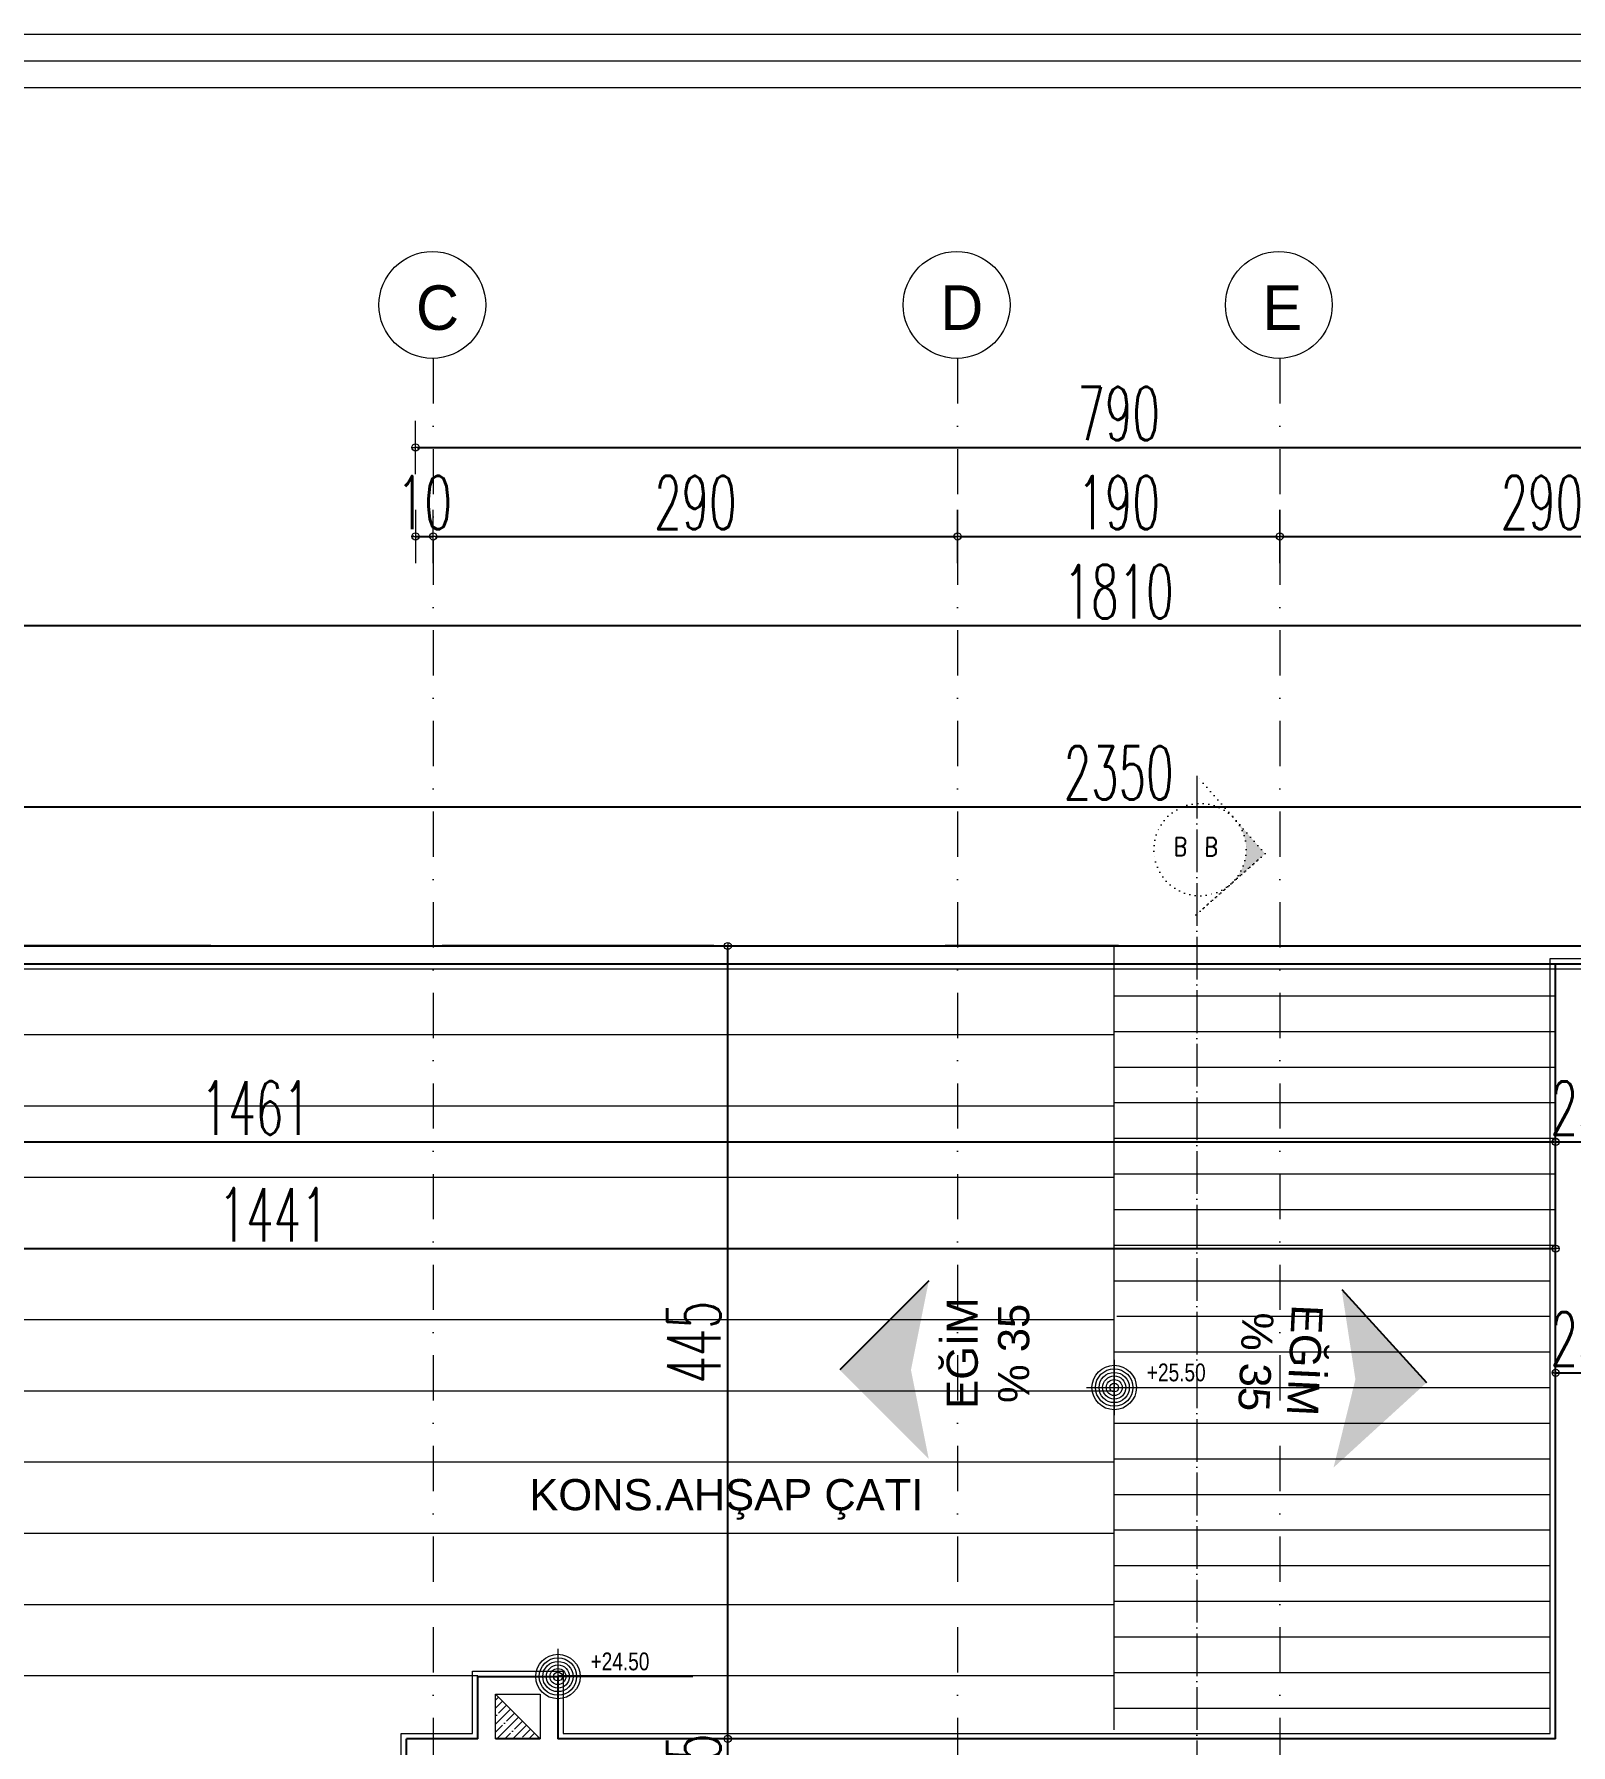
# Model space of a CAD drawing. Header units: millimetres. Extents: x -16104 to 67872, y -88009 to 12107.
# Drawn here: x 33023 to 33886, y 11146 to 12107 of the extents above; entities that cross this region are included whole.
import ezdxf
from ezdxf.enums import TextEntityAlignment as Align

# ---------------------------------------------------------------- set-up
doc = ezdxf.new("R2010")
doc.units = ezdxf.units.MM
for name, pattern in [('ACAD_ISO04W100', [30, 24, -3, 0, -3]), ('ACAD_ISO07W100', [3, 0, -3]), ('DASHDOTX2', [50.8, 25.4, -12.7, 0, -12.7])]:
    doc.linetypes.add(name, pattern=pattern)
doc.layers.get('0').update_dxf_attribs({"color": 241})
for name, color, linetype, lineweight in [('AKS', 1, 'ACAD_ISO07W100', 5), ('akslar', 144, 'Continuous', 20), ('baca', 46, 'Continuous', 5), ('c05', 32, 'Continuous', 13), ('duvar', 123, 'Continuous', 25), ('FRAME 050', 6, 'Continuous', 25), ('KOTLAR', 5, 'Continuous', 20), ('OLCU', 54, 'Continuous', 13), ('ROL_CEPHE', 1, 'Continuous', 0), ('SıVA', 40, 'Continuous', 9), ('YAZI', 22, 'Continuous', 18), ('ÖLÇÜ', 252, 'Continuous', 20)]:
    doc.layers.add(name, color=color, linetype=linetype, lineweight=lineweight)
doc.styles.add('DIM', font='Txttw.shx', dxfattribs={"width": 0.6})
doc.styles.add('DIMENSIONS', font='simplex', dxfattribs={"width": 0.8})
doc.styles.add('TSIMPLEX', font='tsimplex', dxfattribs={"width": 0.8})
doc.dimstyles.new('50', dxfattribs={"dimscale": 0, "dimtxt": 30, "dimasz": 1, "dimexe": 0, "dimexo": 2, "dimgap": 4, "dimtad": 1, "dimdec": 0, "dimzin": 0, "dimdsep": 46, "dimtxsty": 'DIM', "dimblk1": 'DOT', "dimblk2": 'DOT', "dimsah": 1, "dimcen": 1.5, "dimdle": 3, "dimse1": 1, "dimse2": 1, "dimclrd": 256, "dimclre": 9, "dimclrt": 256, "dimadec": 0, "dimazin": 0, "dimtfac": 0.24, "dimtdec": 0, "dimtix": 1, "dimtmove": 2, "dimatfit": 3, "dimldrblk": 'DOT', "dimfxl": 0, "dimtolj": 1, "dimtzin": 15, "dimarcsym": 0})

# ---------------------------------------------------------------- blocks, each defined once
blk = doc.blocks.new('DOT')
for p, q in [((0, 15), (0, -15)), ((-2, 0), (0, 0)), ((2, 0), (0, 0))]:
    blk.add_line(p, q)
blk.add_circle((0, 0), 2)
blk = doc.blocks.new('*D824')
at = {"layer": 'Defpoints', "color": 0, "transparency": 16777216}
for p in [(32727.48, 11775.04), (34537.48, 11775.04), (34537.48, 11740.04)]:
    blk.add_point(p, dxfattribs=at)
at = {"layer": 'OLCU', "lineweight": -2, "transparency": 16777216}
blk.add_line((32728.48, 11775.04), (34536.48, 11775.04), dxfattribs=at)
at = {"layer": 'OLCU', "lineweight": -2, "transparency": 16777216, "rotation": 180}
blk.add_blockref('DOT', (32727.48, 11775.04), dxfattribs=at)
at = {"layer": 'OLCU', "lineweight": -2, "transparency": 16777216}
blk.add_blockref('DOT', (34537.48, 11775.04), dxfattribs=at)
at = {"layer": 'OLCU', "transparency": 16777216, "insert": (33632.48, 11794.04), "char_height": 30, "attachment_point": 5, "style": 'DIM'}
blk.add_mtext('\\A1;1810', dxfattribs=at)
blk = doc.blocks.new('*D825')
at = {"layer": 'Defpoints', "color": 0, "transparency": 16777216}
for p in [(33247.44, 11825.04), (33541.98, 11825.04), (33541.98, 11825.04)]:
    blk.add_point(p, dxfattribs=at)
at = {"layer": 'OLCU', "lineweight": -2, "transparency": 16777216}
blk.add_line((33248.44, 11825.04), (33540.98, 11825.04), dxfattribs=at)
at = {"layer": 'OLCU', "lineweight": -2, "transparency": 16777216, "rotation": 180}
blk.add_blockref('DOT', (33247.44, 11825.04), dxfattribs=at)
at = {"layer": 'OLCU', "lineweight": -2, "transparency": 16777216}
blk.add_blockref('DOT', (33541.98, 11825.04), dxfattribs=at)
at = {"layer": 'OLCU', "transparency": 16777216, "insert": (33394.71, 11844.04), "char_height": 30, "attachment_point": 5, "style": 'DIM'}
blk.add_mtext('\\A1;290', dxfattribs=at)
blk = doc.blocks.new('*D826')
at = {"layer": 'Defpoints', "color": 0, "transparency": 16777216}
for p in [(33541.98, 11825.04), (33722.98, 11825.04), (33722.98, 11825.04)]:
    blk.add_point(p, dxfattribs=at)
at = {"layer": 'OLCU', "lineweight": -2, "transparency": 16777216}
blk.add_line((33542.98, 11825.04), (33721.98, 11825.04), dxfattribs=at)
at = {"layer": 'OLCU', "lineweight": -2, "transparency": 16777216, "rotation": 180}
blk.add_blockref('DOT', (33541.98, 11825.04), dxfattribs=at)
at = {"layer": 'OLCU', "lineweight": -2, "transparency": 16777216}
blk.add_blockref('DOT', (33722.98, 11825.04), dxfattribs=at)
at = {"layer": 'OLCU', "transparency": 16777216, "insert": (33632.48, 11844.04), "char_height": 30, "attachment_point": 5, "style": 'DIM'}
blk.add_mtext('\\A1;190', dxfattribs=at)
blk = doc.blocks.new('*D827')
at = {"layer": 'Defpoints', "color": 0, "transparency": 16777216}
for p in [(33722.98, 11825.04), (34017.48, 11825.04), (34017.48, 11825.04)]:
    blk.add_point(p, dxfattribs=at)
at = {"layer": 'OLCU', "lineweight": -2, "transparency": 16777216}
blk.add_line((33723.98, 11825.04), (34016.48, 11825.04), dxfattribs=at)
at = {"layer": 'OLCU', "lineweight": -2, "transparency": 16777216, "rotation": 180}
blk.add_blockref('DOT', (33722.98, 11825.04), dxfattribs=at)
at = {"layer": 'OLCU', "lineweight": -2, "transparency": 16777216}
blk.add_blockref('DOT', (34017.48, 11825.04), dxfattribs=at)
at = {"layer": 'OLCU', "transparency": 16777216, "insert": (33870.23, 11844.04), "char_height": 30, "attachment_point": 5, "style": 'DIM'}
blk.add_mtext('\\A1;290', dxfattribs=at)
blk = doc.blocks.new('*D829')
at = {"layer": 'Defpoints', "color": 0, "transparency": 16777216}
for p in [(34027.48, 11875.04), (33237.46, 11840.04), (34027.48, 11840.04)]:
    blk.add_point(p, dxfattribs=at)
at = {"layer": 'OLCU', "lineweight": -2, "transparency": 16777216}
blk.add_line((33238.46, 11875.04), (34026.48, 11875.04), dxfattribs=at)
at = {"layer": 'OLCU', "lineweight": -2, "transparency": 16777216, "rotation": 180}
blk.add_blockref('DOT', (33237.46, 11875.04), dxfattribs=at)
at = {"layer": 'OLCU', "lineweight": -2, "transparency": 16777216}
blk.add_blockref('DOT', (34027.48, 11875.04), dxfattribs=at)
at = {"layer": 'OLCU', "transparency": 16777216, "insert": (33632.47, 11894.04), "char_height": 30, "attachment_point": 5, "style": 'DIM'}
blk.add_mtext('\\A1;790', dxfattribs=at)
blk = doc.blocks.new('*D860')
at = {"layer": 'Defpoints', "color": 0, "transparency": 16777216}
for p in [(33247.44, 11825.04), (33237.46, 11790.04), (33247.44, 11790.04)]:
    blk.add_point(p, dxfattribs=at)
at = {"layer": 'OLCU', "lineweight": -2, "transparency": 16777216}
for p, q in [((33236.46, 11825.04), (33235.46, 11825.04)), ((33237.46, 11825.04), (33247.44, 11825.04)), ((33248.44, 11825.04), (33249.44, 11825.04))]:
    blk.add_line(p, q, dxfattribs=at)
blk.add_blockref('DOT', (33237.46, 11825.04), dxfattribs=at)
at = {"layer": 'OLCU', "lineweight": -2, "transparency": 16777216, "rotation": 180}
blk.add_blockref('DOT', (33247.44, 11825.04), dxfattribs=at)
at = {"layer": 'OLCU', "transparency": 16777216, "insert": (33242.45, 11844.04), "char_height": 30, "attachment_point": 5, "style": 'DIM'}
blk.add_mtext('\\A1;10', dxfattribs=at)
blk = doc.blocks.new('*D866')
at = {"layer": 'Defpoints', "color": 0, "transparency": 16777216}
for p in [(33408.86, 11149.73), (33412.9, 11149.73), (33412.9, 11124.73)]:
    blk.add_point(p, dxfattribs=at)
at = {"layer": 'OLCU', "lineweight": -2, "transparency": 16777216}
for p, q in [((33412.9, 11150.73), (33412.9, 11151.73)), ((33412.9, 11124.73), (33412.9, 11149.73)), ((33412.9, 11123.73), (33412.9, 11122.73))]:
    blk.add_line(p, q, dxfattribs=at)
for p, rotation in [((33412.9, 11149.73), 270), ((33412.9, 11124.73), 90)]:
    blk.add_blockref('DOT', p, dxfattribs=dict(at, rotation=rotation))
at = {"layer": 'OLCU', "transparency": 16777216, "insert": (33393.9, 11137.23), "char_height": 30, "attachment_point": 5, "rotation": 90, "style": 'DIM'}
blk.add_mtext('\\A1;25', dxfattribs=at)
blk = doc.blocks.new('*D869')
at = {"layer": 'Defpoints', "color": 0, "transparency": 16777216}
for p in [(33412.9, 11595.04), (33412.9, 11595.04), (33412.9, 11149.73)]:
    blk.add_point(p, dxfattribs=at)
at = {"layer": 'OLCU', "lineweight": -2, "transparency": 16777216}
blk.add_line((33412.9, 11150.73), (33412.9, 11594.04), dxfattribs=at)
for p, rotation in [((33412.9, 11595.04), 90), ((33412.9, 11149.73), 270)]:
    blk.add_blockref('DOT', p, dxfattribs=dict(at, rotation=rotation))
at = {"layer": 'OLCU', "transparency": 16777216, "insert": (33393.9, 11372.39), "char_height": 30, "attachment_point": 5, "rotation": 90, "style": 'DIM'}
blk.add_mtext('\\A1;445', dxfattribs=at)
blk = doc.blocks.new('*D872')
at = {"layer": 'Defpoints', "color": 0, "transparency": 16777216}
for p in [(33877.98, 11485.04), (33877.98, 11485.04), (32417.48, 11425.04)]:
    blk.add_point(p, dxfattribs=at)
at = {"layer": 'OLCU', "lineweight": -2, "transparency": 16777216}
blk.add_line((32418.48, 11485.04), (33876.98, 11485.04), dxfattribs=at)
at = {"layer": 'OLCU', "lineweight": -2, "transparency": 16777216, "rotation": 180}
blk.add_blockref('DOT', (32417.48, 11485.04), dxfattribs=at)
at = {"layer": 'OLCU', "lineweight": -2, "transparency": 16777216}
blk.add_blockref('DOT', (33877.98, 11485.04), dxfattribs=at)
at = {"layer": 'OLCU', "transparency": 16777216, "insert": (33147.73, 11504.04), "char_height": 30, "attachment_point": 5, "style": 'DIM'}
blk.add_mtext('\\A1;1461', dxfattribs=at)
blk = doc.blocks.new('*D439')
at = {"layer": 'Defpoints', "color": 0, "transparency": 16777216}
for p in [(32457.48, 11673.23), (34807.48, 11673.23), (34807.48, 11673.23)]:
    blk.add_point(p, dxfattribs=at)
at = {"layer": 'OLCU', "lineweight": -2, "transparency": 16777216}
blk.add_line((32458.48, 11673.23), (34806.48, 11673.23), dxfattribs=at)
at = {"layer": 'OLCU', "lineweight": -2, "transparency": 16777216, "rotation": 180}
blk.add_blockref('DOT', (32457.48, 11673.23), dxfattribs=at)
at = {"layer": 'OLCU', "lineweight": -2, "transparency": 16777216}
blk.add_blockref('DOT', (34807.48, 11673.23), dxfattribs=at)
at = {"layer": 'OLCU', "transparency": 16777216, "insert": (33632.48, 11692.23), "char_height": 30, "attachment_point": 5, "style": 'DIM'}
blk.add_mtext('\\A1;2350', dxfattribs=at)
blk = doc.blocks.new('*D930')
at = {"layer": 'Defpoints', "color": 0, "transparency": 16777216}
for p in [(33877.98, 11485.04), (33902.98, 11485.04), (33902.98, 11484.95)]:
    blk.add_point(p, dxfattribs=at)
at = {"layer": 'OLCU', "lineweight": -2, "transparency": 16777216}
for p, q in [((33876.98, 11484.95), (33875.98, 11484.95)), ((33877.98, 11484.95), (33902.98, 11484.95)), ((33903.98, 11484.95), (33904.98, 11484.95))]:
    blk.add_line(p, q, dxfattribs=at)
blk.add_blockref('DOT', (33877.98, 11484.95), dxfattribs=at)
at = {"layer": 'OLCU', "lineweight": -2, "transparency": 16777216, "rotation": 180}
blk.add_blockref('DOT', (33902.98, 11484.95), dxfattribs=at)
at = {"layer": 'OLCU', "transparency": 16777216, "insert": (33890.48, 11503.95), "char_height": 30, "attachment_point": 5, "style": 'DIM'}
blk.add_mtext('\\A1;25', dxfattribs=at)
blk = doc.blocks.new('*D940')
at = {"layer": 'Defpoints', "color": 0, "transparency": 16777216}
for p in [(33877.98, 11367.39), (33902.98, 11367.39), (33902.98, 11355.28)]:
    blk.add_point(p, dxfattribs=at)
at = {"layer": 'OLCU', "lineweight": -2, "transparency": 16777216}
for p, q in [((33876.98, 11355.28), (33875.98, 11355.28)), ((33877.98, 11355.28), (33902.98, 11355.28)), ((33903.98, 11355.28), (33904.98, 11355.28))]:
    blk.add_line(p, q, dxfattribs=at)
blk.add_blockref('DOT', (33877.98, 11355.28), dxfattribs=at)
at = {"layer": 'OLCU', "lineweight": -2, "transparency": 16777216, "rotation": 180}
blk.add_blockref('DOT', (33902.98, 11355.28), dxfattribs=at)
at = {"layer": 'OLCU', "transparency": 16777216, "insert": (33890.48, 11374.28), "char_height": 30, "attachment_point": 5, "style": 'DIM'}
blk.add_mtext('\\A1;25', dxfattribs=at)
blk = doc.blocks.new('*D502')
at = {"layer": 'Defpoints', "color": 0, "transparency": 16777216}
for p in [(32437.48, 11425.04), (33877.98, 11425.04), (33877.98, 11425.04)]:
    blk.add_point(p, dxfattribs=at)
at = {"layer": 'OLCU', "lineweight": -2, "transparency": 16777216}
blk.add_line((32438.48, 11425.04), (33876.98, 11425.04), dxfattribs=at)
at = {"layer": 'OLCU', "lineweight": -2, "transparency": 16777216, "rotation": 180}
blk.add_blockref('DOT', (32437.48, 11425.04), dxfattribs=at)
at = {"layer": 'OLCU', "lineweight": -2, "transparency": 16777216}
blk.add_blockref('DOT', (33877.98, 11425.04), dxfattribs=at)
at = {"layer": 'OLCU', "transparency": 16777216, "insert": (33157.73, 11444.04), "char_height": 30, "attachment_point": 5, "style": 'DIM'}
blk.add_mtext('\\A1;1441', dxfattribs=at)
blk = doc.blocks.new('Kot')
at = {"layer": 'KOTLAR'}
for p, q in [((0, 0.155), (0, -0.155)), ((-0.155, 0), (0.7586, 0))]:
    blk.add_line(p, q, dxfattribs=at)
for radius in [0.125, 0.105, 0.085, 0.065, 0.045, 0.045, 0.025]:
    blk.add_circle((0, 0), radius, dxfattribs=at)
at = {"layer": 'YAZI', "style": 'TSIMPLEX', "width": 0.8}
blk.add_attdef('KOTH', (0.1836, 0.0349), '', height=0.1, dxfattribs=at)

msp = doc.modelspace()

# ---------------------------------------------------------------- hatches: boundary and pattern name
at = {"layer": 'AKS'}
msp.add_hatch(color=1, dxfattribs=at).paths.add_polyline_path([(33695.33, 11629.74), (33714.78, 11646.88), (33697.64, 11666.34, -0.198912), (33704.06, 11647.56, -0.198912)])
msp.add_hatch(color=1, dxfattribs=at).paths.add_polyline_path([(33695.33, 11629.74), (33714.78, 11646.88), (33697.64, 11666.34, -0.198912), (33704.06, 11647.56, -0.198912)])
at = {"layer": 'FRAME 050'}
h = msp.add_hatch(dxfattribs=at)
h.set_pattern_fill('ANGLE', color=256, scale=0.1, angle=90, style=0)
h.set_pattern_definition([(270, (38316.6087, 4855.65716), (0.6985, -4e-17), [0.508, -0.1905]), (360, (38316.6087, 4855.65716), (9e-17, 0.6985), [0.508, -0.1905])])
h.paths.add_polyline_path([(33525.8, 11406.92), (33475.8, 11356.92), (33515.8, 11356.92)])
h.paths.add_polyline_path([(33515.8, 11356.92), (33475.8, 11356.92), (33525.8, 11306.92)])
h = msp.add_hatch(dxfattribs=at)
h.set_pattern_fill('ANGLE', color=256, scale=0.1, angle=78.54212, style=0)
h.set_pattern_definition([(267.390295, (28673.63994, 5075.6847), (-0.697775566, 0.031804244), [0.508, -0.1905]), (177.390295, (28673.63994, 5075.6847), (0.031804244, 0.697775566), [0.508, -0.1905])])
h.paths.add_polyline_path([(33757.77, 11402.02), (33805.44, 11349.79), (33765.49, 11351.62)])
h.paths.add_polyline_path([(33765.49, 11351.62), (33805.44, 11349.79), (33753.22, 11302.12)])
at = {"layer": 'ÖLÇÜ'}
h = msp.add_hatch(dxfattribs=at)
h.set_pattern_fill('ANGLE,_O', color=256, scale=3, angle=45)
h.set_pattern_definition([(45, (0, 0), (-14.817423, 14.817423), [15.24, -5.715]), (135, (0, 0), (-14.817423, -14.817423), [15.24, -5.715])])
h.paths.add_polyline_path([(34392.48, 11585.04), (34017.4, 11585.04), (34017.4, 11435.04), (34037.48, 11435.04), (34037.48, 11515.04, -0.414214), (34117.48, 11435.04), (34197.48, 11435.04), (34327.48, 11435.04), (34392.48, 11435.04)])
h.paths.add_polyline_path([(34251, 11479.47, -1), (34226, 11479.47, -1)], flags=16)
h.paths.add_polyline_path([(34249, 11479.47, -1), (34228, 11479.47, -1)], flags=0)
h.paths.add_polyline_path([(34247, 11479.47, -1), (34230, 11479.47, -1)], flags=0)
h.paths.add_polyline_path([(34245, 11479.47, -1), (34232, 11479.47, -1)], flags=0)
h.paths.add_polyline_path([(34243, 11479.47, -1), (34234, 11479.47, -1)], flags=0)
h.paths.add_polyline_path([(34017.4, 11585.04), (33902.98, 11585.04), (33902.98, 11435.04), (33967.48, 11435.04), (34017.4, 11435.04)])
h.paths.add_polyline_path([(34117.09, 11526.45), (34178.38, 11526.45), (34178.38, 11481.45), (34117.09, 11481.45)], flags=24)
h.paths.add_polyline_path([(34300.98, 11400.47), (34300.98, 11444.62), (34345.98, 11444.62), (34345.98, 11400.47)], flags=9)
h.paths.add_polyline_path([(34254.36, 11480.45), (34299.74, 11480.45), (34299.74, 11495.45), (34254.36, 11495.45)], flags=24)
h.paths.add_polyline_path([(34227.9, 11533.2), (34315.74, 11533.2), (34315.74, 11503.41), (34227.9, 11503.41)], flags=24)
h.paths.add_polyline_path([(34225.33, 11557.84), (34313.74, 11557.84), (34313.74, 11530.99), (34225.33, 11530.99)], flags=24)
h.paths.add_polyline_path([(33945.76, 11436.96), (34025.91, 11438.55), (34025.56, 11456.32), (33945.41, 11454.72)], flags=9)
h.paths.add_polyline_path([(34205.17, 11436.26), (34295.65, 11438.06), (34295.3, 11455.83), (34204.82, 11454.03)], flags=24)
h.paths.add_polyline_path([(33868.41, 11526.45), (33912.55, 11526.45), (33912.55, 11481.45), (33868.41, 11481.45)], flags=9)
h.paths.add_polyline_path([(33925.98, 11486.12), (33925.98, 11543.97), (33970.98, 11543.97), (33970.98, 11486.12)], flags=24)
h.paths.add_polyline_path([(33925.98, 11400.47), (33925.98, 11444.62), (33970.98, 11444.62), (33970.98, 11400.47)], flags=9)
h = msp.add_hatch(dxfattribs=at)
h.set_pattern_fill('ANSI35,_O', color=256)
h.set_pattern_definition([(45, (-3603.393, 49445.853), (-4.49012806, 4.49012806), []), (45, (-3598.903, 49445.853), (-4.49012806, 4.49012806), [7.9375, -1.5875, 0, -1.5875])])
h.paths.add_polyline_path([(33282.48, 11174.73), (33282.48, 11149.73), (33307.48, 11149.73)])

# ---------------------------------------------------------------- linework, layer by layer
at = {"layer": 'AKS', "color": 1, "linetype": 'ACAD_ISO04W100'}
msp.add_line((33676.46, 11690.54), (33676.46, 9368.1), dxfattribs=at)
at = {"layer": 'AKS', "color": 1, "linetype": 'ACAD_ISO07W100'}
msp.add_line((33714.78, 11646.88), (33676.46, 11690.54), dxfattribs=at)
at = {"layer": 'AKS', "color": 1}
for p, q in [((33675.87, 11612.6), (33714.78, 11646.88)), ((33714.78, 11646.88), (33675.87, 11612.6)), ((33675.87, 11612.6), (33714.78, 11646.88)), ((33714.78, 11646.88), (33675.87, 11612.6))]:
    msp.add_line(p, q, dxfattribs=at)
at = {"layer": 'AKS', "linetype": 'ByBlock'}
for centre in [(33246.92, 11955.04), (33541.46, 11955.04), (33722.46, 11955.04)]:
    msp.add_circle(centre, 30, dxfattribs=at)
at = {"layer": 'AKS', "color": 1, "linetype": 'ACAD_ISO07W100'}
msp.add_circle((33678.18, 11649.19), 25.93, dxfattribs=at)
at = {"layer": 'akslar', "linetype": 'DASHDOTX2'}
for p, q in [((33247.44, 11925.04), (33247.44, 9115.54)), ((33541.98, 11925.04), (33541.98, 10810.04)), ((33722.98, 11925.04), (33722.98, 10810.04))]:
    msp.add_line(p, q, dxfattribs=at)
at = {"layer": 'baca'}
msp.add_lwpolyline([(33282.48, 11174.73), (33307.48, 11174.73), (33307.48, 11149.73), (33282.48, 11149.73), (33282.48, 11174.73), (33307.48, 11149.73)], dxfattribs=at)
at = {"layer": 'c05'}
for points in [[(35448.03, 8939.59), (35448.03, 8729.34), (31917.77, 8729.34), (31917.77, 12107.12), (35448.03, 12107.12), (35448.03, 10251.03)], [(35433.03, 8939.59), (35433.03, 8744.34), (31932.77, 8744.34), (31932.77, 12092.12), (35433.03, 12092.12), (35433.03, 10251.03)], [(35418.03, 8939.59), (35418.03, 8759.34), (31947.77, 8759.34), (31947.77, 12077.12), (35418.03, 12077.12), (35418.03, 10251.03)]]:
    msp.add_lwpolyline(points, dxfattribs=at)
at = {"layer": 'duvar'}
for p, q in [((32839.98, 11595.04), (34424.98, 11595.04)), ((33122.48, 11595.04), (32969.98, 11595.04)), ((33404.98, 11595.04), (33252.48, 11595.04)), ((33632.48, 11595.04), (33534.98, 11595.04)), ((33632.48, 11595.04), (33729.98, 11595.04)), ((33859.98, 11595.04), (34012.48, 11595.04)), ((32839.98, 11585.04), (34424.98, 11585.04)), ((33877.98, 11149.73), (33877.98, 11585.04)), ((33272.48, 11149.73), (33232.48, 11149.73)), ((33232.48, 11024.73), (33232.48, 11149.73)), ((33307.48, 11149.73), (33282.48, 11149.73)), ((33877.98, 11149.73), (33317.48, 11149.73))]:
    msp.add_line(p, q, dxfattribs=at)
msp.add_lwpolyline([(33272.48, 11149.73), (33272.48, 11184.73), (33317.48, 11184.73), (33317.48, 11149.73)], dxfattribs=at)
at = {"layer": 'FRAME 050'}
for p, q in [((33525.8, 11406.92), (33475.8, 11356.92)), ((33757.77, 11402.02), (33805.44, 11349.79))]:
    msp.add_line(p, q, dxfattribs=at)
at = {"layer": 'ROL_CEPHE'}
for p, q in [((33877.98, 11585.04), (32430.48, 11585.04)), ((33629.98, 11567.04), (33877.98, 11567.04)), ((33629.98, 11545.04), (32430.48, 11545.04)), ((33629.98, 11545.04), (32430.48, 11545.04)), ((33629.98, 11547.04), (33877.98, 11547.04)), ((33629.98, 11527.04), (33877.98, 11527.04)), ((33629.98, 11505.04), (32430.48, 11505.04)), ((33629.98, 11505.04), (32430.48, 11505.04)), ((33629.98, 11507.04), (33877.98, 11507.04)), ((33629.98, 11487.04), (33877.98, 11487.04)), ((33629.98, 11465.04), (32430.48, 11465.04)), ((33629.98, 11465.04), (32430.48, 11465.04)), ((33629.98, 11467.04), (33877.98, 11467.04)), ((33629.98, 11447.04), (33877.98, 11447.04)), ((33877.98, 11425.04), (32447.48, 11425.04)), ((33629.98, 11425.04), (32447.48, 11425.04)), ((33629.98, 11427.04), (33877.98, 11427.04)), ((33629.98, 11407.04), (33874.98, 11407.04)), ((33629.98, 11385.04), (32447.48, 11385.04)), ((33629.98, 11385.04), (32542.48, 11385.04)), ((33631.48, 11387.04), (33874.98, 11387.04)), ((33629.98, 11367.04), (33874.98, 11367.04)), ((33629.98, 11347.04), (33874.98, 11347.04)), ((33629.98, 11345.04), (32447.48, 11345.04)), ((33629.98, 11345.04), (32447.48, 11345.04)), ((33629.98, 11327.04), (33874.98, 11327.04)), ((33629.98, 11305.04), (32447.48, 11305.04)), ((33629.98, 11305.04), (32447.48, 11305.04)), ((33629.98, 11307.04), (33874.98, 11307.04)), ((33629.98, 11287.04), (33874.98, 11287.04)), ((33629.98, 11265.04), (32447.48, 11265.04)), ((33629.98, 11265.04), (32447.48, 11265.04)), ((33629.98, 11267.04), (33874.98, 11267.04)), ((33629.98, 11247.04), (33874.98, 11247.04)), ((33629.98, 11225.04), (32447.48, 11225.04)), ((33629.98, 11225.04), (32447.48, 11225.04)), ((33629.98, 11227.04), (33874.98, 11227.04)), ((33629.98, 11207.04), (33874.98, 11207.04)), ((33272.48, 11185.04), (32447.48, 11185.04)), ((33317.48, 11185.23), (33629.98, 11185.23)), ((33629.98, 11185.04), (33317.48, 11185.04)), ((33629.98, 11187.04), (33874.98, 11187.04)), ((33629.98, 11167.04), (33874.98, 11167.04))]:
    msp.add_line(p, q, dxfattribs=at)
at = {"layer": 'SıVA'}
for points in [[(34497.48, 10483.04), (34670.48, 10483.04), (34670.48, 10463.04), (34834.48, 10463.04), (34834.48, 10971.73), (34814.48, 10971.73), (34814.48, 11438.04), (34834.48, 11438.04), (34834.48, 11602.04), (34550.48, 11602.04), (34550.48, 11582.04), (32714.48, 11582.04), (32714.48, 11602.04), (32430.48, 11602.04), (32430.48, 11438.04), (32450.48, 11438.04), (32450.48, 10971.73), (32430.48, 10971.73), (32430.48, 10640.04)], [(32844.48, 10660.04), (32844.48, 10793.04), (33009.48, 10793.04), (33009.48, 11027.73), (33229.48, 11027.73), (33229.48, 11152.73), (33269.48, 11152.73), (33269.48, 11187.73), (33320.48, 11187.73), (33320.48, 11152.73), (33874.98, 11152.73), (33874.98, 11588.04), (33905.98, 11588.04), (33905.98, 11438.04), (34820.48, 11438.04), (34820.48, 11407.04), (34420.48, 11407.04), (34420.48, 10515.04)]]:
    msp.add_lwpolyline(points, dxfattribs=at)
at = {"layer": 'ÖLÇÜ'}
msp.add_line((33629.98, 11154.73), (33629.98, 11595.04), dxfattribs=at)

# ---------------------------------------------------------------- block references
at = {"layer": 'KOTLAR', "ltscale": 0.01, "xscale": 100, "yscale": 100, "zscale": 100}
for p, values in [((33629.98, 11347.04), {'KOTH': '+25.50'}), ((33317.48, 11184.73), {'KOTH': '+24.50'})]:
    msp.add_blockref('Kot', p, dxfattribs=at).add_auto_attribs(values)

# ---------------------------------------------------------------- texts
at = {"layer": 'AKS', "color": 1, "style": 'DIMENSIONS', "width": 0.8}
for p in [(33667.09, 11650.82), (33684.41, 11650.69)]:
    msp.add_text('B', height=10.37, rotation=359.57786, dxfattribs=at).set_placement(p, align=Align.MIDDLE)
at = {"layer": 'AKS', "char_height": 25, "width": 35.6591, "attachment_point": 1}
for s, insert in [('C', (33237.75, 11966.05)), ('D', (33532.29, 11966.05)), ('E', (33713.29, 11966.05))]:
    msp.add_mtext(s, dxfattribs=dict(at, insert=insert))
at = {"layer": 'YAZI', "char_height": 17.5, "width": 1076.8413}
for s, insert, attachment_point, rotation in [('{\\fArial|b0|i0|c162|p34;EĞİM}', (33553.6, 11335.08), 7, 90), ('{\\fArial|b0|i0|c162|p34;% 35}', (33582.5, 11338.34), 7, 90), ('{\\fArial|b0|i0|c162|p34;% 35}', (33699.35, 11334.05), 9, 267.39029), ('{\\fArial|b0|i0|c162|p34;EĞİM}', (33726.73, 11331.52), 9, 267.39029)]:
    msp.add_mtext(s, dxfattribs=dict(at, insert=insert, attachment_point=attachment_point, rotation=rotation))
at = {"layer": 'YAZI', "insert": (33522.81, 11272.73), "char_height": 17.5, "width": 1076.8413, "attachment_point": 9}
msp.add_mtext('{\\fArial|b0|i0|c162|p34;KONS.AHŞAP ÇATI}', dxfattribs=at)

# ---------------------------------------------------------------- dimensions: what is measured, and where the dimension line sits
at = {"layer": 'OLCU'}
for base, p1, p2, picture, middle in [((34027.48, 11875.04), (33237.46, 11840.04), (34027.48, 11840.04), '*D829', (33632.47, 11894.04)), ((33247.44, 11825.04), (33237.46, 11790.04), (33247.44, 11790.04), '*D860', (33242.45, 11844.04)), ((34537.48, 11775.04), (32727.48, 11775.04), (34537.48, 11740.04), '*D824', (33632.48, 11794.04)), ((34807.48, 11673.23), (32457.48, 11673.23), (34807.48, 11673.23), '*D439', (33632.48, 11692.23)), ((33877.98277425, 11485.04463968), (32417.48277425, 11425.04463968), (33877.98277425, 11485.04463968), '*D872', (33147.73277425, 11504.04463968)), ((33902.98, 11484.95), (33877.98, 11485.04), (33902.98, 11485.04), '*D930', (33890.48, 11503.95)), ((33877.98277425, 11425.04463968), (32437.48277425, 11425.04463968), (33877.98277425, 11425.04463968), '*D502', (33157.73277425, 11444.04463968)), ((33902.98, 11355.28), (33877.98, 11367.39), (33902.98, 11367.39), '*D940', (33890.48, 11374.28))]:
    dim = msp.add_linear_dim(base=base, p1=p1, p2=p2, dimstyle='50', override={"dimscale": 1}, dxfattribs=at)
    dim.commit()
    dim.dimension.update_dxf_attribs({"geometry": picture, "text_midpoint": middle})
for base, p1, p2, text, picture, middle in [((33541.98, 11825.04), (33247.44, 11825.04), (33541.98, 11825.04), '290', '*D825', (33394.71, 11844.04)), ((33722.98, 11825.04), (33541.98, 11825.04), (33722.98, 11825.04), '190', '*D826', (33632.48, 11844.04)), ((34017.48, 11825.04), (33722.98, 11825.04), (34017.48, 11825.04), '290', '*D827', (33870.23, 11844.04))]:
    dim = msp.add_linear_dim(base=base, p1=p1, p2=p2, text=text, dimstyle='50', override={"dimscale": 1}, dxfattribs=at)
    dim.commit()
    dim.dimension.update_dxf_attribs({"geometry": picture, "text_midpoint": middle})
for base, p1, p2, picture, middle in [((33412.9, 11595.04), (33412.9, 11149.73), (33412.9, 11595.04), '*D869', (33393.9, 11372.39)), ((33412.9, 11149.73), (33412.9, 11124.73), (33408.86, 11149.73), '*D866', (33393.9, 11137.23))]:
    dim = msp.add_linear_dim(base=base, p1=p1, p2=p2, angle=90, dimstyle='50', override={"dimscale": 1}, dxfattribs=at)
    dim.commit()
    dim.dimension.update_dxf_attribs({"geometry": picture, "text_midpoint": middle})

doc.saveas('drawing.dxf')
